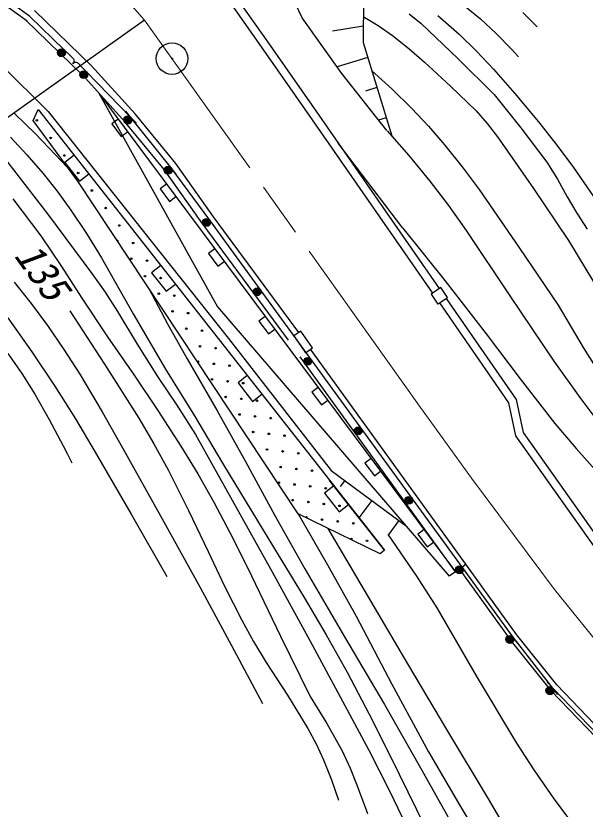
# Model space of a CAD drawing. Units: millimetres, scale not verified. Extents: x 31311 to 671312, y 22626 to 382627.
# Drawn here: x 460911 to 497054, y 261858 to 312230 of the extents above; entities that cross this region are included whole.
import ezdxf
from ezdxf.enums import TextEntityAlignment as Align

# ---------------------------------------------------------------- set-up
doc = ezdxf.new("R2010")
doc.units = ezdxf.units.MM
doc.header["$LTSCALE"] = 1000
doc.linetypes.add('CHAIN', pattern=[18.5, 12, -1.5, 3.5, -1.5])
for name, color, linetype, lineweight in [('M-BGD', 7, 'Continuous', 25), ('M-BMK', 2, 'CHAIN', 13), ('M-BMK-SRVR', 3, 'Continuous', 25)]:
    doc.layers.add(name, color=color, linetype=linetype, lineweight=lineweight)
doc.styles.add('ＭＳ ゴシック', font='')
doc.styles.get('ＭＳ ゴシック').set_extended_font_data('MS Gothic')

msp = doc.modelspace()

# ---------------------------------------------------------------- linework, layer by layer
at = {"layer": 'M-BGD'}
for p, q in [((483004, 316716), (482954, 310536)), ((452990, 316003), (462068, 307037)), ((479085, 312094), (477276, 316013)), ((461620, 311900), (456630, 315544)), ((461792, 312189), (456913, 315778)), ((474238, 314348), (476909, 310557)), ((473819, 314053), (476489, 310263)), ((488816, 313359), (490409, 312043)), ((465721, 309049), (462103, 312562)), ((485888, 312366), (486639, 311752)), ((493105, 312442), (494002, 311536)), ((469086, 311960), (444210, 294251)), ((465149, 308461), (461532, 311974)), ((463982, 310064), (461792, 312189)), ((481597, 308576), (479085, 312094)), ((482967, 312198), (483912, 311613)), ((487697, 312261), (489053, 311072)), ((490409, 312043), (491409, 311100)), ((482962, 311566), (481015, 311262)), ((483912, 311613), (484827, 310975)), ((486639, 311752), (488980, 309517)), ((484827, 310975), (485851, 310164)), ((489053, 311072), (490163, 309982)), ((491409, 311100), (492376, 310105)), ((476909, 310557), (480138, 305931)), ((482954, 310536), (484776, 304602)), ((464350, 309707), (463982, 310064)), ((476489, 310263), (479717, 305638)), ((485851, 310164), (486846, 309297)), ((490163, 309982), (491238, 308843)), ((492376, 310105), (492595, 309872)), ((492595, 309872), (492820, 309631)), ((464350, 309707), (464529, 309533)), ((464529, 309533), (464562, 309495)), ((464562, 309495), (464585, 309455)), ((464585, 309455), (464600, 309405)), ((464601, 309305), (464588, 309258)), ((464597, 309277), (464652, 309293)), ((464600, 309405), (464606, 309358)), ((464606, 309358), (464601, 309305)), ((464652, 309293), (464695, 309295)), ((464695, 309295), (464746, 309289)), ((464746, 309289), (464795, 309271)), ((483247, 309581), (481305, 308985)), ((486846, 309297), (488508, 307773)), ((488980, 309517), (491275, 307241)), ((464513, 309224), (464549, 309253)), ((464562, 309213), (464535, 309180)), ((464549, 309253), (464597, 309277)), ((464588, 309258), (464562, 309213)), ((464795, 309271), (464833, 309248)), ((464833, 309248), (464866, 309219)), ((464866, 309219), (465041, 309039)), ((465398, 308672), (465041, 309039)), ((468480, 306001), (465721, 309049)), ((491238, 308843), (492725, 307142)), ((467872, 305450), (465113, 308499)), ((468204, 305783), (465398, 308672)), ((484461, 304959), (481597, 308576)), ((483497, 308766), (484793, 307578)), ((488508, 307773), (490129, 306205)), ((466174, 307316), (488833, 276924)), ((466174, 307316), (473722, 293762)), ((483833, 307672), (483099, 307447)), ((484793, 307578), (486046, 306347)), ((462068, 307037), (462969, 306165)), ((491275, 307241), (492970, 305111)), ((492725, 307142), (494172, 305394)), ((462013, 305583), (462328, 306291)), ((462328, 306291), (484313, 278294)), ((486046, 306347), (487104, 305218)), ((460832, 306023), (462149, 304737)), ((462969, 306165), (474419, 291751)), ((468204, 305783), (467884, 306184)), ((470768, 302574), (468204, 305783)), ((468562, 305415), (468204, 305783)), ((471060, 302860), (468480, 306001)), ((480138, 305931), (487790, 294908)), ((484419, 305763), (483941, 305616)), ((490129, 306205), (490830, 305403)), ((464848, 301728), (462013, 305583)), ((467407, 305662), (467006, 305364)), ((467006, 305364), (467604, 304562)), ((470427, 302339), (467847, 305480)), ((479717, 305638), (487364, 294622)), ((490830, 305403), (491494, 304553)), ((494172, 305394), (495266, 304020)), ((467604, 304562), (468005, 304861)), ((484491, 304926), (485865, 303356)), ((487104, 305218), (488125, 304041)), ((492970, 305111), (494616, 302946)), ((460565, 304530), (461613, 303406)), ((462149, 304737), (463423, 303410)), ((491494, 304553), (493770, 301270)), ((485476, 298748), (481374, 304149)), ((488125, 304041), (489244, 302645)), ((495266, 304020), (496319, 302603)), ((460049, 303384), (462910, 299654)), ((461613, 303406), (462616, 302242)), ((463423, 303410), (463792, 303017)), ((464613, 303381), (464023, 302918)), ((485865, 303356), (487198, 301739)), ((463792, 303017), (464161, 302623)), ((464023, 302918), (464949, 301738)), ((470768, 302574), (470463, 302986)), ((473453, 299472), (471060, 302860)), ((494616, 302946), (495291, 301864)), ((462616, 302242), (463527, 301091)), ((472783, 298999), (470391, 302387)), ((473219, 299263), (470768, 302574)), ((471088, 302174), (470768, 302574)), ((489244, 302645), (490317, 301212)), ((496319, 302603), (499133, 298490)), ((478833, 280600), (464848, 301728)), ((464949, 301738), (465539, 302201)), ((487198, 301739), (488374, 300187)), ((495291, 301864), (495920, 300742)), ((470471, 301553), (470070, 301254)), ((470070, 301254), (470668, 300452)), ((493770, 301270), (495992, 297959)), ((463527, 301091), (464397, 299894)), ((470668, 300452), (471069, 300751)), ((490317, 301212), (492854, 297547)), ((495920, 300742), (496521, 299695)), ((460708, 300605), (462495, 298272)), ((464397, 299894), (465399, 298400)), ((488374, 300187), (489503, 298599)), ((462910, 299654), (465727, 295880)), ((473219, 299263), (472917, 299677)), ((492477, 272788), (473219, 299263)), ((473524, 298851), (473219, 299263)), ((478885, 292129), (473453, 299472)), ((496521, 299695), (497175, 298678)), ((478226, 291642), (472794, 298984)), ((485476, 298748), (488148, 295419)), ((462495, 298272), (463818, 296312)), ((465399, 298400), (466354, 296866)), ((489503, 298599), (492277, 294453)), ((495992, 297959), (498129, 294438)), ((473535, 297443), (473134, 297144)), ((492854, 297547), (495340, 293850)), ((466354, 296866), (468356, 293316)), ((473134, 297144), (473732, 296343)), ((463818, 296312), (465097, 294308)), ((470109, 296382), (469519, 295919)), ((473732, 296343), (474133, 296642)), ((465727, 295880), (466573, 294691)), ((469519, 295919), (470446, 294739)), ((460811, 295319), (461886, 293967)), ((470446, 294739), (471036, 295202)), ((488148, 295419), (490778, 292044)), ((466573, 294691), (467373, 293462)), ((469362, 294908), (470543, 292667)), ((487885, 294972), (487268, 294557)), ((488309, 294341), (487885, 294972)), ((465097, 294308), (466728, 291844)), ((487268, 294557), (487692, 293927)), ((487714, 293942), (488322, 294350)), ((488223, 294284), (492675, 287871)), ((492277, 294453), (495072, 290312)), ((461886, 293967), (462914, 292577)), ((473722, 293762), (488426, 276657)), ((487797, 293998), (492195, 287664)), ((495340, 293850), (496932, 291179)), ((464330, 293501), (466544, 290110)), ((467373, 293462), (468612, 291390)), ((468356, 293316), (470410, 289797)), ((460409, 293059), (461916, 290905)), ((470543, 292667), (471783, 290444)), ((476748, 293135), (476347, 292836)), ((476347, 292836), (476945, 292035)), ((462914, 292577), (463964, 291043)), ((476945, 292035), (477346, 292334)), ((479010, 292217), (478561, 291909)), ((479741, 291152), (479010, 292217)), ((466728, 291844), (468414, 289405)), ((474419, 291751), (480933, 283354)), ((478561, 291909), (479292, 290843)), ((490778, 292044), (492936, 289179)), ((468612, 291390), (469909, 289340)), ((479292, 290843), (479741, 291152)), ((496932, 291179), (498576, 288541)), ((460411, 290794), (461282, 289525)), ((461916, 290905), (463381, 288708)), ((463964, 291043), (464964, 289474)), ((489485, 277416), (479627, 291055)), ((489485, 277416), (479627, 291055)), ((471783, 290444), (473661, 287202)), ((488820, 276935), (478962, 290575)), ((495072, 290312), (496718, 288000)), ((466544, 290110), (468713, 286678)), ((470410, 289797), (472245, 286832)), ((461282, 289525), (462108, 288216)), ((464964, 289474), (466390, 287076)), ((468414, 289405), (469922, 287180)), ((469909, 289340), (471135, 287506)), ((475606, 289383), (475016, 288920)), ((492936, 289179), (495139, 286351)), ((463381, 288708), (464690, 286638)), ((475016, 288920), (475942, 287740)), ((480111, 288629), (479710, 288330)), ((462108, 288216), (463032, 286594)), ((475942, 287740), (476532, 288203)), ((479710, 288330), (480308, 287528)), ((480308, 287528), (480709, 287828)), ((492195, 287664), (492642, 285555)), ((492675, 287871), (493122, 285765)), ((496718, 288000), (498414, 285722)), ((469922, 287180), (471386, 284913)), ((471135, 287506), (472311, 285640)), ((473661, 287202), (475486, 283931)), ((464690, 286638), (465951, 284529)), ((466390, 287076), (467763, 284649)), ((468713, 286678), (469670, 285052)), ((472245, 286832), (474034, 283829)), ((463032, 286594), (463910, 284932)), ((495139, 286351), (496485, 284755)), ((472311, 285640), (474758, 281297)), ((493122, 285765), (498454, 278229)), ((492642, 285555), (498043, 277922)), ((463910, 284932), (464189, 284389)), ((467763, 284649), (470199, 280298)), ((469670, 285052), (470575, 283396)), ((471386, 284913), (472458, 283145)), ((496485, 284755), (497877, 283197)), ((464189, 284389), (464467, 283845)), ((465951, 284529), (468221, 280580)), ((483474, 284123), (483073, 283824)), ((474034, 283829), (476615, 279562)), ((475486, 283931), (477346, 280508)), ((483073, 283824), (483671, 283022)), ((470575, 283396), (471875, 280817)), ((472458, 283145), (473478, 281345)), ((480933, 283354), (485704, 279824)), ((483671, 283022), (484072, 283321)), ((484313, 278294), (480828, 282719)), ((481791, 282720), (481511, 282342)), ((481102, 282384), (480512, 281921)), ((480512, 281921), (481439, 280741)), ((473478, 281345), (474700, 279029)), ((474758, 281297), (477176, 276924)), ((481439, 280741), (482028, 281204)), ((483505, 281451), (482693, 280352)), ((468221, 280580), (470503, 276632)), ((471875, 280817), (473122, 278208)), ((484049, 278068), (478833, 280600)), ((478833, 280600), (480698, 277370)), ((470199, 280298), (472617, 275927)), ((477346, 280508), (479259, 277115)), ((485220, 280182), (484524, 279242)), ((476615, 279562), (479218, 275295)), ((480715, 279686), (483246, 275400)), ((486837, 279616), (486436, 279317)), ((484549, 279275), (486337, 276645)), ((486436, 279317), (487034, 278516)), ((474700, 279029), (475873, 276678)), ((487034, 278516), (487435, 278815)), ((473122, 278208), (474160, 276018)), ((484313, 278294), (484049, 278068)), ((479259, 277115), (481769, 272808)), ((480698, 277370), (482510, 274111)), ((488833, 276924), (489038, 277077)), ((489069, 277116), (489485, 277416)), ((492287, 272649), (489069, 277116)), ((492703, 272948), (489485, 277416)), ((475873, 276678), (477708, 272840)), ((477176, 276924), (479579, 272560)), ((486337, 276645), (487629, 274636)), ((488833, 276924), (488426, 276657)), ((472617, 275927), (474604, 272253)), ((474160, 276018), (475250, 273857)), ((479218, 275295), (480606, 272935)), ((483246, 275400), (485772, 271091)), ((487629, 274636), (490139, 270332)), ((482510, 274111), (484784, 269797)), ((475250, 273857), (476006, 272494)), ((492477, 272788), (492162, 273192)), ((477708, 272840), (479602, 269019)), ((479579, 272560), (481938, 268155)), ((480606, 272935), (481941, 270546)), ((481769, 272808), (484306, 268502)), ((494848, 269424), (492301, 272630)), ((495007, 269546), (492477, 272788)), ((492779, 272374), (492477, 272788)), ((495249, 269742), (492703, 272948)), ((474604, 272253), (476569, 268568)), ((476006, 272494), (476813, 271162)), ((476813, 271162), (478154, 269092)), ((485772, 271091), (488322, 266802)), ((481941, 270546), (483343, 267887)), ((490139, 270332), (492704, 266045)), ((484784, 269797), (487115, 265504)), ((495007, 269546), (494653, 269916)), ((497850, 266567), (495007, 269546)), ((495322, 269141), (495007, 269546)), ((498116, 266772), (495249, 269742)), ((478154, 269092), (479450, 266980)), ((479602, 269019), (480647, 267301)), ((497747, 266416), (494881, 269386)), ((484306, 268502), (486611, 264491)), ((481938, 268155), (483315, 265607)), ((483343, 267887), (484697, 265191)), ((479450, 266980), (479971, 266002)), ((480647, 267301), (481637, 265557)), ((488322, 266802), (490890, 262515)), ((479971, 266002), (480443, 264990)), ((492704, 266045), (493834, 264299)), ((481637, 265557), (482129, 264466)), ((483315, 265607), (484642, 263023)), ((487115, 265504), (489011, 262238)), ((480443, 264990), (480942, 263719)), ((484697, 265191), (486894, 260713)), ((482129, 264466), (482572, 263339)), ((486611, 264491), (488863, 260453)), ((493834, 264299), (495020, 262575)), ((480942, 263719), (481398, 262419)), ((482572, 263339), (483233, 261586)), ((484642, 263023), (485430, 261353)), ((490890, 262515), (492642, 259534)), ((495020, 262575), (496057, 261175)), ((489011, 262238), (490960, 259001))]:
    msp.add_line(p, q, dxfattribs=at)
for centre, radius in [((463809, 309886), 249), ((463809, 309886), 220), ((463809, 309886), 191), ((463809, 309886), 161), ((463809, 309886), 132), ((463809, 309886), 97.5), ((463809, 309886), 67.5), ((463809, 309886), 38.8), ((463809, 309886), 7.5), ((470826, 309516), 30), ((465219, 308498), 249), ((465219, 308498), 220), ((465219, 308498), 191), ((465219, 308498), 161), ((465219, 308498), 132), ((465219, 308498), 97.5), ((465219, 308498), 67.5), ((465219, 308498), 38.8), ((465219, 308498), 7.5), ((468010, 305628), 249), ((468026, 305610), 249), ((468010, 305628), 220), ((468026, 305610), 220), ((468010, 305628), 191), ((468026, 305610), 191), ((468010, 305628), 161), ((468026, 305610), 161), ((468010, 305628), 132), ((462244, 305589), 49.8), ((468026, 305610), 132), ((468010, 305628), 97.5), ((468026, 305610), 97.5), ((468010, 305628), 67.5), ((468026, 305610), 67.5), ((468010, 305628), 38.8), ((468026, 305610), 38.8), ((468010, 305628), 7.5), ((468026, 305610), 7.5), ((463117, 304477), 49.8), ((463990, 303364), 49.8), ((464864, 302252), 49.8), ((470568, 302426), 249), ((470574, 302419), 249), ((470568, 302426), 220), ((470574, 302419), 220), ((470568, 302426), 191), ((470574, 302419), 191), ((470568, 302426), 161), ((470574, 302419), 161), ((470568, 302426), 132), ((470574, 302419), 132), ((470568, 302426), 97.5), ((470574, 302419), 97.5), ((470568, 302426), 67.5), ((470574, 302419), 67.5), ((470568, 302426), 38.8), ((470574, 302419), 38.8), ((470568, 302426), 7.5), ((470574, 302419), 7.5), ((465737, 301140), 49.8), ((466611, 300028), 49.8), ((473018, 299116), 249), ((473019, 299115), 249), ((473018, 299116), 220), ((473019, 299115), 220), ((473018, 299116), 191), ((473019, 299115), 191), ((473018, 299116), 161), ((473019, 299115), 161), ((473018, 299116), 132), ((473019, 299115), 132), ((473018, 299116), 97.5), ((473019, 299115), 97.5), ((467484, 298915), 49.8), ((473018, 299116), 67.5), ((473019, 299115), 67.5), ((473018, 299116), 38.8), ((473019, 299115), 38.8), ((473018, 299116), 7.5), ((473019, 299115), 7.5), ((468358, 297803), 49.8), ((468238, 296810), 49.8), ((469231, 296691), 49.8), ((469112, 295698), 49.8), ((470104, 295579), 49.8), ((476228, 294704), 249), ((476228, 294704), 220), ((476228, 294704), 191), ((476228, 294704), 161), ((476228, 294704), 132), ((476228, 294704), 97.5), ((476228, 294704), 67.5), ((476228, 294704), 38.8), ((476228, 294704), 7.5), ((469985, 294586), 49.8), ((470978, 294466), 49.8), ((470859, 293473), 49.8), ((471851, 293354), 49.8), ((471732, 292361), 49.8), ((472725, 292242), 49.8), ((472605, 291249), 49.8), ((473598, 291130), 49.8), ((473479, 290137), 49.8), ((479437, 290291), 249), ((479437, 290291), 220), ((479437, 290291), 191), ((479437, 290291), 161), ((479437, 290291), 132), ((479437, 290291), 97.5), ((479437, 290291), 67.5), ((479437, 290291), 38.8), ((479437, 290291), 7.5), ((474472, 290017), 49.8), ((473359, 289144), 49.8), ((474352, 289024), 49.8), ((475345, 288905), 49.8), ((474233, 288032), 49.8), ((475226, 287912), 49.8), ((476219, 287793), 49.8), ((475106, 286919), 49.8), ((476099, 286800), 49.8), ((477092, 286681), 49.8), ((482647, 285879), 249), ((475980, 285807), 49.8), ((476973, 285688), 49.8), ((477965, 285568), 49.8), ((482647, 285879), 220), ((482647, 285879), 191), ((482647, 285879), 161), ((482647, 285879), 132), ((482647, 285879), 97.5), ((482647, 285879), 67.5), ((482647, 285879), 38.8), ((482647, 285879), 7.5), ((476853, 284695), 49.8), ((477846, 284575), 49.8), ((478839, 284456), 49.8), ((477727, 283583), 49.8), ((478720, 283463), 49.8), ((479712, 283344), 49.8), ((477607, 282590), 49.8), ((478600, 282470), 49.8), ((479593, 282351), 49.8), ((480586, 282232), 49.8), ((485857, 281467), 249), ((485857, 281467), 220), ((485857, 281467), 191), ((485857, 281467), 161), ((485857, 281467), 132), ((478481, 281477), 49.8), ((479474, 281358), 49.8), ((480466, 281239), 49.8), ((481459, 281119), 49.8), ((485857, 281467), 97.5), ((485857, 281467), 67.5), ((485857, 281467), 38.8), ((485857, 281467), 7.5), ((480347, 280246), 49.8), ((481340, 280126), 49.8), ((482333, 280007), 49.8), ((482213, 279014), 49.8), ((483206, 278895), 49.8), ((489066, 277054), 249), ((489066, 277054), 220), ((489066, 277054), 191), ((489066, 277054), 161), ((489066, 277054), 132), ((489066, 277054), 97.5), ((489066, 277054), 67.5), ((489066, 277054), 38.8), ((489066, 277054), 7.5), ((492276, 272642), 249), ((492281, 272635), 249), ((492276, 272642), 220), ((492281, 272635), 220), ((492276, 272642), 191), ((492281, 272635), 191), ((492276, 272642), 161), ((492281, 272635), 161), ((492276, 272642), 132), ((492281, 272635), 132), ((492276, 272642), 97.5), ((492281, 272635), 97.5), ((492276, 272642), 67.5), ((492281, 272635), 67.5), ((492276, 272642), 38.8), ((492281, 272635), 38.8), ((492276, 272642), 7.5), ((492281, 272635), 7.5), ((494811, 269393), 249), ((494827, 269374), 249), ((494811, 269393), 220), ((494827, 269374), 220), ((494811, 269393), 191), ((494827, 269374), 191), ((494811, 269393), 161), ((494827, 269374), 161), ((494811, 269393), 132), ((494827, 269374), 132), ((494811, 269393), 97.5), ((494827, 269374), 97.5), ((494811, 269393), 67.5), ((494827, 269374), 67.5), ((494811, 269393), 38.8), ((494827, 269374), 38.8), ((494811, 269393), 7.5), ((494827, 269374), 7.5)]:
    msp.add_circle(centre, radius, dxfattribs=at)
for centre, start, end in [((467365, 297922), 305.8226, 121.1783), ((472486, 290256), 255.2731, 171.7278), ((476734, 283702), 353.7054, 73.2955), ((479354, 280365), 314.7527, 173.4529)]:
    msp.add_arc(centre, 49.8, start, end, dxfattribs=at)
at = {"layer": 'M-BMK'}
for p, q in [((466707, 314679), (469086, 311960)), ((486497, 287502), (469086, 311960)), ((486497, 287502), (489832, 282873)), ((489832, 282873), (495100, 275814)), ((495100, 275814), (498158, 272035))]:
    msp.add_line(p, q, dxfattribs=at)
at = {"layer": 'M-BMK-SRVR'}
msp.add_circle((470826, 309516), 1000, dxfattribs=at)

# ---------------------------------------------------------------- texts
at = {"layer": 'M-BGD', "style": 'ＭＳ ゴシック', "oblique": 15}
msp.add_text('135', height=1833, rotation=305.5, dxfattribs=at).set_placement((460299, 296696), align=Align.BOTTOM_LEFT)

doc.saveas('drawing.dxf')
